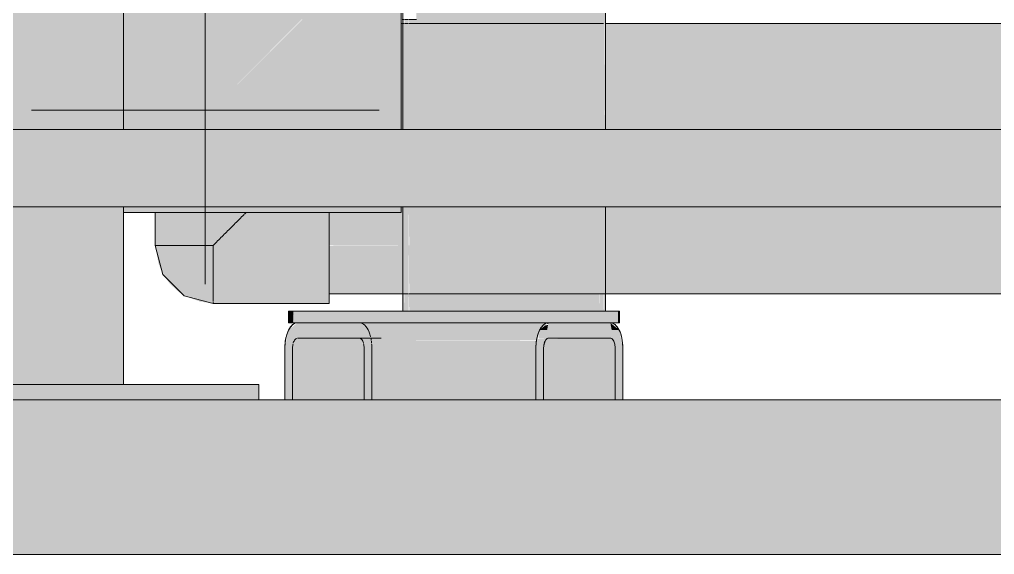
# Model space of a CAD drawing. Header units: millimetres. Extents: x -11450 to 1579, y -1115 to 3078.
# Drawn here: x -4561 to -4057, y -80 to 197 of the extents above; entities that cross this region are included whole.
import ezdxf

# ---------------------------------------------------------------- set-up
doc = ezdxf.new("R2010")
doc.units = ezdxf.units.MM
for name, color, linetype, lineweight in [('G-XREF-____-OTLN', 8, 'Continuous', 9), ('M-EQPM-____-OTLN', 50, 'Continuous', 9), ('P-PIPE-____-CNTR', 3, 'Continuous', 9), ('P-PIPE-____-OTLN', 3, 'Continuous', 9), ('S-BEAR', 7, 'Continuous', 9)]:
    doc.layers.add(name, color=color, linetype=linetype, lineweight=lineweight)

# ---------------------------------------------------------------- blocks, each defined once
blk = doc.blocks.new('SLM 0100 frame 19_02_26 - ASY SLM 0100 frame_iam-1661710-Разрез 11')
at = {"layer": 'G-XREF-____-OTLN'}
for points in [[(-5300, 136), (-3380, 136), (-3380, 140), (-5300, 140), (-5300, 138.83)], [(-4233.5, 104), (-3380, 104), (-3380, 136), (-5300, 136), (-5300, 104), (-4259.3, 104)], [(-3382.12, 100), (-3380, 100), (-3380, 104), (-5300, 104), (-5300, 100), (-3407.92, 100)], [(-7340, -80), (660, -80), (660, 0), (-7340, 0), (-7340, -6.1)]]:
    blk.add_hatch(color=256, dxfattribs=at).paths.add_polyline_path(points)
for p, q in [((-3380, 140), (-5300, 140)), ((-5300, 100), (-3380, 100)), ((-7340, 0), (660, 0)), ((-7340, -80), (660, -80))]:
    blk.add_line(p, q, dxfattribs=at)
blk = doc.blocks.new('SLM 0100 frame 19_02_26 - Standard-1660941-Разрез 11')
blk.add_blockref('SLM 0100 frame 19_02_26 - ASY SLM 0100 frame_iam-1661710-Разрез 11', (0, 0))
blk = doc.blocks.new('Filter column D940 26_01_26 - ASY SLM 1600 Filter column D940_iam-1452039-Разрез 11')
at = {"layer": 'G-XREF-____-OTLN'}
h = blk.add_hatch(color=254, dxfattribs=at)
h.paths.add_polyline_path([(-4259.1, 46), (-4258.5, 46), (-4258.51, 55), (-4259.1, 55)])
h.paths.add_polyline_path([(-4258.7, 195), (-4258.5, 195), (-4258.78, 253.96), (-4259.1, 253.96), (-4259.1, 195)])
h.paths.add_polyline_path([(-4259.1, 359.96), (-4258.5, 359.96), (-4258.6, 480.72), (-4259.1, 480.64), (-4259.1, 379.37)])
h = blk.add_hatch(color=254, dxfattribs=at)
h.paths.add_polyline_path([(-4360.19, 46), (-4360.19, 55), (-4362.38, 55), (-4362.38, 46)])
h.paths.add_polyline_path([(-4360.75, 195), (-4360.19, 195), (-4360.19, 197), (-4362.38, 197), (-4362.11, 195), (-4361.65, 195)])
for points in [[(-4419.84, 40), (-4419.84, 46), (-4421.67, 46), (-4421.67, 40)], [(-4294.81, 40), (-4291.77, 40), (-4291.77, 46), (-4298.6, 46), (-4298.6, 40), (-4295.7, 40)], [(-4251.27, 40), (-4251.27, 46), (-4251.77, 46), (-4251.77, 40)], [(-4249.75, 0), (-4249.27, 0), (-4249.27, 27), (-4253.27, 27), (-4253.27, 0)]]:
    blk.add_hatch(color=254, dxfattribs=at).paths.add_polyline_path(points)
h = blk.add_hatch(color=254, dxfattribs=at)
h.paths.add_polyline_path([(-4249.75, 27), (-4249.27, 27), (-4251.17, 36.19), (-4255.06, 36.19), (-4255.59, 39.04), (-4255.59, 39.06), (-4255.77, 38.08), (-4255.77, 32), (-4254, 30.54), (-4253.27, 27), (-4250.22, 27)])
h.paths.add_polyline_path([(-4292.37, 32), (-4287.77, 32), (-4287.9, 39.29), (-4287.97, 38.93), (-4288.48, 36.19), (-4292.37, 36.19), (-4292.84, 32)])
for p, q in [((-4258.3, 195), (-4258.3, 253.97)), ((-4363.19, 197), (-4363.19, 195)), ((-4363.19, 55), (-4363.19, 46)), ((-4258.3, 46), (-4258.3, 55)), ((-4422.34, 46), (-4422.34, 40)), ((-4422.34, 46), (-4422.17, 46)), ((-4422.3, 46), (-4421.67, 46)), ((-4422.17, 46), (-4419.84, 46)), ((-4391.71, 46), (-4421.67, 46)), ((-4419.84, 46), (-4391.71, 46)), ((-4392.85, 46), (-4391.71, 46)), ((-4391.71, 46), (-4384.35, 46)), ((-4391.71, 46), (-4376.99, 46)), ((-4391.71, 46), (-4384.35, 46)), ((-4381.67, 46), (-4391.71, 46)), ((-4384.35, 46), (-4376.99, 46)), ((-4384.35, 46), (-4376.99, 46)), ((-4381.67, 46), (-4376.95, 46)), ((-4376.99, 46), (-4375.85, 46)), ((-4376.99, 46), (-4362.98, 46)), ((-4376.95, 46), (-4374.84, 46)), ((-4362.98, 46), (-4374.84, 46)), ((-4363.19, 46), (-4362.98, 46)), ((-4363.13, 46), (-4362.38, 46)), ((-4362.98, 46), (-4362.72, 46)), ((-4360.19, 46), (-4362.98, 46)), ((-4362.98, 46), (-4362.5, 46)), ((-4362.64, 46), (-4360.19, 46)), ((-4360.19, 46), (-4362.38, 46)), ((-4362.38, 46), (-4360.19, 46)), ((-4359.78, 46), (-4360.19, 46)), ((-4360.08, 46), (-4360.19, 46)), ((-4358.69, 46), (-4359.91, 46)), ((-4359.78, 46), (-4325.78, 46)), ((-4328.38, 46), (-4359.78, 46)), ((-4359.78, 46), (-4301.3, 46)), ((-4261.4, 46), (-4359.78, 46)), ((-4359.78, 46), (-4298.6, 46)), ((-4299.8, 46), (-4358.69, 46)), ((-4328.38, 46), (-4320.19, 46)), ((-4321.69, 46), (-4325.78, 46)), ((-4321.69, 46), (-4262.8, 46)), ((-4261.4, 46), (-4320.19, 46)), ((-4301.3, 46), (-4296.74, 46)), ((-4295.7, 46), (-4299.8, 46)), ((-4298.6, 46), (-4294.81, 46)), ((-4296.74, 46), (-4293.1, 46)), ((-4261.7, 46), (-4295.7, 46)), ((-4294.81, 46), (-4291.77, 46)), ((-4293.1, 46), (-4261.7, 46)), ((-4291.77, 46), (-4261.7, 46)), ((-4261.4, 46), (-4262.8, 46)), ((-4261.3, 46), (-4261.7, 46)), ((-4261.3, 46), (-4261.4, 46)), ((-4259.3, 46), (-4261.4, 46)), ((-4261.3, 46), (-4259.1, 46)), ((-4261.3, 46), (-4258.99, 46)), ((-4261.3, 46), (-4259.3, 46)), ((-4259.1, 46), (-4258.35, 46)), ((-4258.5, 46), (-4259.1, 46)), ((-4259.1, 46), (-4258.5, 46)), ((-4258.84, 46), (-4258.5, 46)), ((-4258.5, 46), (-4258.3, 46)), ((-4253.6, 46), (-4258.5, 46)), ((-4258.5, 46), (-4251.77, 46)), ((-4253.6, 46), (-4251.27, 46)), ((-4251.77, 46), (-4251.14, 46)), ((-4251.27, 46), (-4251.1, 46)), ((-4251.1, 40), (-4251.1, 46)), ((-4422.17, 40), (-4422.34, 40)), ((-4421.67, 40), (-4422.31, 40)), ((-4419.84, 40), (-4422.17, 40)), ((-4421.67, 40), (-4417.67, 40)), ((-4417.67, 40), (-4419.84, 40)), ((-4417.67, 40), (-4393.01, 40)), ((-4393.01, 40), (-4417.67, 40)), ((-4393.01, 40), (-4417.67, 40)), ((-4394.35, 40), (-4393.01, 40)), ((-4393.01, 40), (-4391.71, 40)), ((-4391.71, 40), (-4393.01, 40)), ((-4393.01, 40), (-4392.12, 40)), ((-4391.71, 40), (-4393.01, 40)), ((-4393.01, 40), (-4392.12, 40)), ((-4391.71, 40), (-4392.85, 40)), ((-4392.12, 40), (-4384.35, 40)), ((-4392.12, 40), (-4376.58, 40)), ((-4384.35, 40), (-4391.71, 40)), ((-4391.71, 40), (-4381.67, 40)), ((-4376.99, 40), (-4391.71, 40)), ((-4384.35, 40), (-4391.71, 40)), ((-4385.67, 40), (-4391.71, 40)), ((-4383.08, 40), (-4385.67, 40)), ((-4376.99, 40), (-4384.35, 40)), ((-4376.99, 40), (-4384.35, 40)), ((-4384.35, 40), (-4376.58, 40)), ((-4376.99, 40), (-4383.08, 40)), ((-4376.95, 40), (-4381.67, 40)), ((-4375.69, 40), (-4376.99, 40)), ((-4375.85, 40), (-4376.99, 40)), ((-4375.69, 40), (-4376.99, 40)), ((-4375.64, 40), (-4376.95, 40)), ((-4376.58, 40), (-4375.69, 40)), ((-4376.58, 40), (-4375.69, 40)), ((-4255.77, 40), (-4375.69, 40)), ((-4298.6, 40), (-4375.69, 40)), ((-4375.69, 40), (-4374.35, 40)), ((-4374.84, 40), (-4375.64, 40)), ((-4374.84, 40), (-4255.77, 40)), ((-4291.77, 40), (-4298.6, 40)), ((-4255.77, 40), (-4291.77, 40)), ((-4287.77, 40), (-4255.77, 40)), ((-4255.77, 40), (-4253.6, 40)), ((-4251.77, 40), (-4255.77, 40)), ((-4251.27, 40), (-4253.6, 40)), ((-4251.13, 40), (-4251.77, 40)), ((-4251.1, 40), (-4251.27, 40)), ((-4417.67, 32), (-4393.01, 32)), ((-4393.01, 32), (-4394.35, 32)), ((-4385.94, 32), (-4393.01, 32)), ((-4393.01, 32), (-4385.67, 32)), ((-4385.94, 32), (-4393.01, 32)), ((-4384.35, 32), (-4385.94, 32)), ((-4384.35, 32), (-4385.94, 32)), ((-4375.69, 32), (-4384.14, 32)), ((-4375.69, 32), (-4384.14, 32)), ((-4374.35, 32), (-4375.69, 32)), ((-4374.35, 32), (-4375.69, 32)), ((-4255.77, 32), (-4287.77, 32)), ((-4424.17, 27), (-4424.17, 0)), ((-4420.17, 27), (-4420.17, 0)), ((-4383.17, 27), (-4383.17, 0)), ((-4379.17, 0), (-4379.17, 27)), ((-4294.27, 0), (-4294.27, 27)), ((-4290.27, 27), (-4290.27, 0)), ((-4253.27, 27), (-4253.27, 0)), ((-4249.27, 27), (-4249.27, 0))]:
    blk.add_line(p, q, dxfattribs=at)
for centre, major_axis, start_param, end_param in [((-4417.67, 27), (0, 13), 0.785398, 1.374447), ((-4417.67, 27), (0, 13), 0, 0.785398), ((-4385.67, 27), (0, 13), 6.061101, 6.283185), ((-4385.67, 27), (0, 13), 5.169754, 6.057537), ((-4287.77, 27), (0, 13), 0.785398, 1.143596), ((-4287.77, 27), (0, 13), 0.574186, 0.785398), ((-4287.77, 27), (0, 13), 0, 0.539185), ((-4255.77, 27), (0, 13), 5.497787, 6.283185), ((-4255.77, 27), (0, 13), 4.712389, 5.497787), ((-4417.67, 27), (0, 5), 0.785398, 1.044568), ((-4417.67, 27), (0, 5), 0.216562, 0.785398), ((-4385.67, 27), (0, 5), 5.222898, 6.283185), ((-4385.67, 27), (0, 13), 5.014465, 5.105088), ((-4385.67, 27), (0, 13), 4.908739, 4.974833), ((-4287.77, 27), (0, 13), 1.26872, 1.374447), ((-4287.77, 27), (0, 13), 1.178097, 1.231237), ((-4287.77, 27), (0, 5), 0.785398, 1.060288), ((-4287.77, 27), (0, 5), 0.586689, 0.785398), ((-4287.77, 27), (0, 5), 0, 0.576243), ((-4255.77, 27), (0, 5), 6.066623, 6.283185), ((-4255.77, 27), (0, 5), 5.497787, 6.019444), ((-4255.77, 27), (0, 5), 5.222898, 5.497787), ((-4417.67, 27), (0, 13), 1.404768, 1.570796), ((-4417.67, 27), (0, 5), 1.139124, 1.555077), ((-4385.67, 27), (0, 5), 4.712389, 5.144062), ((-4385.67, 27), (0, 13), 4.712389, 4.878417), ((-4287.77, 27), (0, 13), 1.404768, 1.561495), ((-4287.77, 27), (0, 5), 1.218834, 1.570796), ((-4255.77, 27), (0, 5), 4.712389, 5.207178)]:
    blk.add_ellipse(centre, major_axis=major_axis, ratio=0.5, start_param=start_param, end_param=end_param, dxfattribs=at)
blk = doc.blocks.new('Filter column D940 26_01_26 - Standard-1452046-Разрез 11')
blk.add_blockref('Filter column D940 26_01_26 - ASY SLM 1600 Filter column D940_iam-1452039-Разрез 11', (0, 0))
blk = doc.blocks.new('Filter column D940 26_01_26 - ASY SLM 1600 Filter column D940_iam-V168-Разрез 11')
at = {"layer": 'G-XREF-____-OTLN'}
h = blk.add_hatch(color=9, dxfattribs=at)
h.paths.add_polyline_path([(-4321.69, 46), (-4301.3, 46), (-4301.3, 55), (-4360.08, 55), (-4359.78, 46), (-4323.96, 46)])
h.paths.add_polyline_path([(-4359.65, 195), (-4301.3, 195), (-4301.3, 253.96), (-4356.03, 253.96), (-4356.16, 197), (-4360.08, 197), (-4359.78, 195)])
h.paths.add_polyline_path([(-4304.5, 371.38), (-4301.3, 372.85), (-4301.38, 373.31), (-4304.5, 371.9)])
h.paths.add_polyline_path([(-4312.5, 406.46), (-4309.5, 406.53), (-4301.3, 411.35), (-4301.3, 491.42), (-4312.5, 496.13), (-4312.5, 414.41)])
h = blk.add_hatch(color=9, dxfattribs=at)
h.paths.add_polyline_path([(-4262.8, 46), (-4262.8, 55), (-4301.3, 55), (-4301.3, 46), (-4285.1, 46)])
h.paths.add_polyline_path([(-4262.8, 195), (-4262.8, 253.96), (-4301.3, 253.96), (-4301.3, 195), (-4293.1, 195)])
h.paths.add_polyline_path([(-4288.8, 359.96), (-4262.8, 359.96), (-4263.12, 480.72), (-4266.8, 480.88), (-4278.5, 483), (-4297.13, 489.67), (-4301.3, 491.42), (-4301.3, 411.35), (-4289.8, 418.11), (-4269.93, 391.76), (-4288.8, 379.33), (-4288.8, 374.04)])
h.paths.add_polyline_path([(-4301.3, 372.85), (-4297.98, 374.85), (-4301.3, 373.31)])
h = blk.add_hatch(color=9, dxfattribs=at)
h.paths.add_polyline_path([(-4261.7, 46), (-4261.4, 46), (-4261.7, 55), (-4262.8, 55), (-4262.8, 46)])
h.paths.add_polyline_path([(-4261.4, 195), (-4261.7, 253.96), (-4262.8, 253.96), (-4262.8, 195), (-4261.5, 195)])
h.paths.add_polyline_path([(-4262.8, 359.96), (-4261.4, 359.96), (-4261.7, 480.72), (-4262.8, 480.72), (-4262.8, 379.37)])
h.paths.add_polyline_path([(-4259.3, 480.72), (-4259.1, 480.72), (-4259.44, 482.79), (-4261.4, 483.37), (-4261.3, 481.03), (-4259.44, 480.72)])
h = blk.add_hatch(color=254, dxfattribs=at)
h.paths.add_polyline_path([(-4261.4, 46), (-4259.1, 46), (-4259.3, 55), (-4261.4, 55)])
h.paths.add_polyline_path([(-4261.4, 195), (-4259.1, 195), (-4259.3, 253.96), (-4261.4, 253.96), (-4261.4, 204.15)])
h.paths.add_polyline_path([(-4259.3, 359.96), (-4259.1, 359.96), (-4259.44, 480.72), (-4261.4, 480.72), (-4261.3, 359.96), (-4259.35, 359.96)])
h = blk.add_hatch(color=254, dxfattribs=at)
h.paths.add_polyline_path([(-4362.5, 46), (-4362.38, 46), (-4362.5, 55), (-4362.98, 55), (-4362.98, 46)])
h.paths.add_polyline_path([(-4362.98, 195), (-4362.38, 195), (-4362.57, 197), (-4362.98, 197)])
for color, points in [(254, [(-4360.19, 195), (-4360.08, 195), (-4360.19, 197)]), (254, [(-4422.17, 40), (-4421.67, 40), (-4421.67, 46), (-4422.17, 46)]), (9, [(-4391.71, 40), (-4376.99, 40), (-4376.99, 46), (-4391.71, 46)]), (254, [(-4259.3, 40), (-4251.77, 40), (-4251.77, 46), (-4291.77, 46), (-4291.77, 40), (-4261.3, 40)]), (9, [(-4383.91, 30.54), (-4293.48, 30.83), (-4293.32, 32), (-4375.69, 32), (-4375.69, 40), (-4393.01, 40), (-4393.01, 32), (-4385.19, 31.6), (-4384.38, 30.93)]), (254, [(-4259.3, 32), (-4255.77, 32), (-4255.77, 40), (-4287.77, 40), (-4287.77, 32), (-4285.1, 32)]), (9, [(-4290.27, 27), (-4289.07, 30.93), (-4287.77, 32), (-4293.32, 31.6), (-4293.79, 30.54), (-4383.91, 30.54), (-4383.17, 27), (-4293.79, 27)]), (254, [(-4290.27, 27), (-4253.27, 27), (-4254, 30.54), (-4255.77, 32), (-4288.26, 31.6), (-4289.54, 30.54), (-4290.06, 28)]), (254, [(-4383.91, 0), (-4383.17, 0), (-4383.17, 27), (-4424.17, 27), (-4424.17, 0), (-4414.1, 0)]), (9, [(-4294.27, 0), (-4294.27, 27), (-4383.17, 27), (-4383.17, 0), (-4310.9, 0)]), (9, [(-4293.79, 0), (-4290.27, 0), (-4290.27, 27), (-4294.27, 27), (-4294.27, 0)]), (254, [(-4254, 0), (-4253.27, 0), (-4253.27, 27), (-4290.27, 27), (-4290.27, 0), (-4259.3, 0)])]:
    blk.add_hatch(color=color, dxfattribs=at).paths.add_polyline_path(points)
h = blk.add_hatch(color=254, dxfattribs=at)
h.paths.add_polyline_path([(-4360.08, 40), (-4298.6, 40), (-4298.6, 46), (-4376.99, 46), (-4376.99, 40), (-4360.19, 40)])
h.paths.add_polyline_path([(-4418.82, 40), (-4391.71, 40), (-4391.71, 46), (-4419.84, 46), (-4419.44, 40)])
h = blk.add_hatch(color=254, dxfattribs=at)
h.paths.add_polyline_path([(-4420.17, 27), (-4383.17, 27), (-4384.38, 30.93), (-4385.67, 32), (-4393.01, 32.13), (-4393.01, 40), (-4417.67, 40), (-4422.27, 36.19), (-4424.17, 27)])
h.paths.add_polyline_path([(-4357.38, 32), (-4293.23, 32), (-4292.37, 36.19), (-4287.77, 40), (-4375.69, 39.93), (-4375.69, 32), (-4362.5, 32)])
h = blk.add_hatch(color=254, dxfattribs=at)
h.paths.add_polyline_path([(-4291.77, 36.19), (-4288.48, 36.19), (-4287.97, 38.93), (-4289.54, 38.54), (-4292.37, 36.19)])
h.paths.add_polyline_path([(-4287.9, 39.29), (-4287.77, 40), (-4288.62, 39.3)])
h = blk.add_hatch(color=254, dxfattribs=at)
h.paths.add_polyline_path([(-4254.62, 36.19), (-4251.17, 36.19), (-4254.62, 39.05), (-4255.59, 39.04), (-4255.06, 36.19)])
h.paths.add_polyline_path([(-4254.62, 39.05), (-4255.77, 40), (-4255.59, 39.06)])
for p, q in [((-4363.19, 518.56), (-4363.19, 140)), ((-4258.3, 140), (-4258.3, 480.72)), ((-4363.19, 100), (-4363.19, 46)), ((-4258.3, 46), (-4258.3, 100)), ((-4422.34, 46), (-4422.34, 40)), ((-4422.34, 46), (-4419.84, 46)), ((-4422.3, 46), (-4421.67, 46)), ((-4421.67, 46), (-4391.71, 46)), ((-4298.6, 46), (-4419.84, 46)), ((-4392.85, 46), (-4376.99, 46)), ((-4391.71, 46), (-4384.35, 46)), ((-4391.71, 46), (-4381.67, 46)), ((-4384.35, 46), (-4375.85, 46)), ((-4381.67, 46), (-4376.95, 46)), ((-4376.95, 46), (-4374.84, 46)), ((-4374.84, 46), (-4362.98, 46)), ((-4363.19, 46), (-4360.19, 46)), ((-4363.13, 46), (-4362.38, 46)), ((-4362.98, 46), (-4360.19, 46)), ((-4362.38, 46), (-4360.19, 46)), ((-4301.3, 46), (-4360.19, 46)), ((-4359.78, 46), (-4360.19, 46)), ((-4358.69, 46), (-4360.19, 46)), ((-4325.78, 46), (-4359.78, 46)), ((-4359.78, 46), (-4328.38, 46)), ((-4359.78, 46), (-4261.4, 46)), ((-4358.69, 46), (-4299.8, 46)), ((-4328.38, 46), (-4320.19, 46)), ((-4321.69, 46), (-4325.78, 46)), ((-4262.8, 46), (-4321.69, 46)), ((-4320.19, 46), (-4261.4, 46)), ((-4301.3, 46), (-4293.1, 46)), ((-4295.7, 46), (-4299.8, 46)), ((-4298.6, 46), (-4291.77, 46)), ((-4295.7, 46), (-4261.7, 46)), ((-4259.1, 46), (-4293.1, 46)), ((-4251.77, 46), (-4291.77, 46)), ((-4261.3, 46), (-4262.8, 46)), ((-4261.4, 46), (-4259.3, 46)), ((-4261.3, 46), (-4258.99, 46)), ((-4259.1, 46), (-4258.3, 46)), ((-4259.1, 46), (-4258.5, 46)), ((-4258.84, 46), (-4258.5, 46)), ((-4258.5, 46), (-4258.3, 46)), ((-4258.5, 46), (-4253.6, 46)), ((-4253.6, 46), (-4251.27, 46)), ((-4251.77, 46), (-4251.1, 46)), ((-4251.1, 40), (-4251.1, 46)), ((-4419.84, 40), (-4422.34, 40)), ((-4421.67, 40), (-4422.3, 40)), ((-4417.67, 40), (-4421.67, 40)), ((-4419.84, 40), (-4298.6, 40)), ((-4290.36, 40), (-4417.67, 40)), ((-4393.01, 40), (-4417.67, 40)), ((-4417.67, 40), (-4393.01, 40)), ((-4394.35, 40), (-4375.69, 40)), ((-4391.71, 40), (-4393.01, 40)), ((-4393.01, 40), (-4391.71, 40)), ((-4393.01, 40), (-4392.12, 40)), ((-4376.99, 40), (-4392.85, 40)), ((-4392.12, 40), (-4376.58, 40)), ((-4381.67, 40), (-4391.71, 40)), ((-4375.85, 40), (-4391.71, 40)), ((-4391.71, 40), (-4385.67, 40)), ((-4376.95, 40), (-4381.67, 40)), ((-4375.64, 40), (-4376.95, 40)), ((-4376.58, 40), (-4374.35, 40)), ((-4374.84, 40), (-4375.64, 40)), ((-4255.77, 40), (-4374.84, 40)), ((-4291.77, 40), (-4298.6, 40)), ((-4291.77, 40), (-4251.77, 40)), ((-4287.77, 40), (-4290.36, 40)), ((-4255.77, 40), (-4287.77, 40)), ((-4253.6, 40), (-4255.77, 40)), ((-4251.27, 40), (-4253.6, 40)), ((-4251.1, 40), (-4251.77, 40)), ((-4393.01, 32), (-4417.67, 32)), ((-4375.69, 32), (-4394.35, 32)), ((-4385.67, 32), (-4393.01, 32)), ((-4374.35, 32), (-4393.01, 32)), ((-4287.77, 32), (-4255.77, 32)), ((-4424.17, 0), (-4424.17, 27)), ((-4420.17, 27), (-4420.17, 0)), ((-4383.17, 27), (-4383.17, 0)), ((-4379.17, 27), (-4379.17, 0)), ((-4294.27, 27), (-4294.27, 0)), ((-4290.27, 27), (-4290.27, 0)), ((-4253.27, 27), (-4253.27, 0)), ((-4249.27, 0), (-4249.27, 27))]:
    blk.add_line(p, q, dxfattribs=at)
for centre, major_axis, start_param, end_param in [((-4417.67, 27), (0, 13), 0, 1.570796), ((-4385.67, 27), (0, 13), 6.061101, 6.283185), ((-4385.67, 27), (0, 13), 5.169754, 6.057537), ((-4287.77, 27), (0, 13), 0, 1.570796), ((-4255.77, 27), (0, 13), 4.712389, 6.283185), ((-4417.67, 27), (0, 5), 0.216562, 1.044568), ((-4385.67, 27), (0, 5), 5.222898, 6.283185), ((-4385.67, 27), (0, 13), 5.014465, 5.105088), ((-4385.67, 27), (0, 13), 4.908739, 4.974833), ((-4287.77, 27), (0, 5), 0, 1.570796), ((-4255.77, 27), (0, 5), 4.712389, 6.283185), ((-4417.67, 27), (0, 5), 1.139124, 1.555077), ((-4385.67, 27), (0, 5), 4.712389, 5.144062), ((-4385.67, 27), (0, 13), 4.712389, 4.878417)]:
    blk.add_ellipse(centre, major_axis=major_axis, ratio=0.5, start_param=start_param, end_param=end_param, dxfattribs=at)
blk = doc.blocks.new('Filter column D940 26_01_26 - Standard-V169-Разрез 11')
blk.add_blockref('Filter column D940 26_01_26 - ASY SLM 1600 Filter column D940_iam-V168-Разрез 11', (0, 0))
blk = doc.blocks.new('Тройник клеевой - d 20-315 мм-V218-Разрез 11')
at = {"layer": 'P-PIPE-____-OTLN', "lineweight": 20}
for points in [[(-4424.57, 197), (-4415.05, 197), (-4409.05, 203), (-4409.05, 248), (-4507.62, 248), (-4507.62, 197), (-4435.55, 197)], [(-4462.05, 150), (-4415.55, 197), (-4507.62, 197), (-4507.62, 195.58), (-4465.7, 153.65)]]:
    blk.add_hatch(color=33, dxfattribs=at).paths.add_polyline_path(points)
h = blk.add_hatch(color=33, dxfattribs=at)
h.paths.add_polyline_path([(-4415.05, 97), (-4364.05, 97), (-4364.05, 100), (-4415.05, 100), (-4415.05, 98.81)])
h.paths.add_polyline_path([(-4388.3, 140), (-4364.05, 140), (-4364.05, 203), (-4409.25, 202.79), (-4415.05, 197), (-4415.05, 140), (-4401.22, 140)])
h = blk.add_hatch(color=33, dxfattribs=at)
h.paths.add_polyline_path([(-4462.05, 97), (-4415.05, 97), (-4415.05, 100), (-4462.05, 100), (-4462.05, 98.81)])
h.paths.add_polyline_path([(-4462.05, 140), (-4415.05, 140), (-4415.05, 197), (-4462.05, 150)])
h = blk.add_hatch(color=33, dxfattribs=at)
h.paths.add_polyline_path([(-4462.05, 97), (-4462.05, 100), (-4507.62, 100), (-4507.62, 97), (-4465.7, 97)])
h.paths.add_polyline_path([(-4462.05, 140), (-4462.05, 150), (-4507.62, 195.58), (-4507.62, 140), (-4465.7, 140)])
at = {"layer": 'P-PIPE-____-OTLN', "color": 7, "lineweight": 20}
for p, q in [((-4409.05, 248), (-4507.68, 248)), ((-4409.05, 201.62), (-4409.05, 248)), ((-4364.05, 203), (-4410.42, 203)), ((-4364.05, 139.95), (-4364.05, 203)), ((-4507.62, 97), (-4462.05, 97)), ((-4462.05, 97), (-4415.05, 97)), ((-4415.05, 97), (-4364.05, 97)), ((-4364.05, 97), (-4364.05, 99.7))]:
    blk.add_line(p, q, dxfattribs=at)
blk = doc.blocks.new('Угол клеевой - d 16-315 мм-V296-Разрез 11')
at = {"layer": 'P-PIPE-____-OTLN', "lineweight": 20}
for points in [[(-4469.06, 80), (-4461.3, 80), (-4444.7, 97), (-4491.3, 97), (-4491.3, 80), (-4476.3, 80)], [(-4401.3, 50), (-4401.3, 97), (-4444.3, 97), (-4461.3, 80), (-4461.29, 50), (-4414.1, 50)], [(-4461.29, 49.92), (-4461.28, 79.92), (-4491.28, 79.96), (-4489.55, 70.67), (-4487.72, 65.87), (-4483.9, 60.4), (-4479.09, 55.91), (-4473.34, 52.9), (-4468.2, 50.99), (-4461.3, 49.92)]]:
    blk.add_hatch(color=40, dxfattribs=at).paths.add_polyline_path(points)
at = {"layer": 'P-PIPE-____-OTLN', "color": 7, "lineweight": 20}
for p, q in [((-4491.3, 97), (-4491.3, 80)), ((-4401.3, 50), (-4401.3, 97.13)), ((-4491.3, 80), (-4487.28, 80)), ((-4461.3, 79.92), (-4490.26, 79.96)), ((-4487.26, 80), (-4461.3, 80)), ((-4461.3, 80), (-4461.3, 72.78)), ((-4461.28, 69.92), (-4461.28, 72.78)), ((-4461.3, 69.91), (-4461.3, 66.04)), ((-4461.28, 63.01), (-4461.28, 66.02)), ((-4461.3, 63.06), (-4461.3, 60.1)), ((-4461.3, 57.48), (-4461.3, 55.33)), ((-4461.28, 57.42), (-4461.28, 60.08)), ((-4461.3, 53.34), (-4461.3, 52)), ((-4461.29, 53.27), (-4461.29, 55.29)), ((-4461.29, 50.94), (-4461.29, 51.94)), ((-4461.29, 49.92), (-4461.29, 50.6)), ((-4461.3, 50), (-4401.3, 50))]:
    blk.add_line(p, q, dxfattribs=at)
at = {"layer": 'P-PIPE-____-OTLN', "color": 7, "lineweight": 20, "flags": 128}
blk.add_lwpolyline([(-4491.28, 79.96), (-4487.26, 64.92), (-4476.24, 53.92), (-4461.29, 49.92)], dxfattribs=at)
at = {"layer": 'P-PIPE-____-OTLN', "color": 7, "lineweight": 20}
blk.add_open_spline([(-4461.3, 80), (-4459.76, 81.55), (-4456.65, 84.64), (-4452.06, 89.24), (-4448.33, 92.96), (-4445.77, 95.53), (-4444.67, 96.63), (-4444.27, 97.02)], degree=3, knots=[0, 0, 0, 0, 0.1428571, 0.2857143, 0.4285714, 0.5, 0.5402573, 0.5402573, 0.5402573, 0.5402573], dxfattribs=at)
blk = doc.blocks.new('Стойка-2500 - Стойка-2500-V376-Разрез 11')
at = {"layer": 'S-BEAR'}
h = blk.add_hatch(color=256, dxfattribs=at)
h.paths.add_polyline_path([(-4507.62, 8), (-4507.62, 100), (-4567.62, 100), (-4567.62, 8)])
h.paths.add_polyline_path([(-4567.62, 140), (-4507.62, 140), (-4507.62, 2508), (-4567.62, 2508), (-4567.62, 169.11)])
blk.add_hatch(color=256, dxfattribs=at).paths.add_polyline_path([(-4437.62, 0), (-4437.62, 8), (-4637.62, 8), (-4637.62, 0), (-4465.7, 0)])
for p, q in [((-4507.62, 140), (-4507.62, 2508)), ((-4507.62, 8), (-4507.62, 100)), ((-4637.62, 8), (-4437.62, 8)), ((-4437.62, 0), (-4437.62, 8))]:
    blk.add_line(p, q, dxfattribs=at)

msp = doc.modelspace()

# ---------------------------------------------------------------- hatches: boundary and pattern name
at = {"layer": 'P-PIPE-____-OTLN'}
h = msp.add_hatch(color=33, dxfattribs=at)
h.paths.add_polyline_path([(-3898.1112, 150), (-3661.5001, 150), (-3661.5001, 195), (-3920, 195), (-3920, 150)])
h.paths.add_polyline_path([(-4258.4999, 150), (-4000, 150), (-4000, 195), (-4258.4999, 194.7612), (-4258.4999, 159.8331)])
h.paths.add_polyline_path([(-4364.0458, 150), (-4362.9807, 150), (-4362.9807, 195), (-4364.0458, 194.9222), (-4364.0458, 161.056)])
h.paths.add_polyline_path([(-3557.0193, 150), (-3467.625, 150), (-3467.625, 195), (-3557.0193, 195), (-3557.0193, 151.7056)])
h = msp.add_hatch(color=253, dxfattribs=at)
h.paths.add_polyline_path([(-4362.9807, 150), (-4360.0829, 150), (-4360.1852, 195), (-4362.9807, 194.9206), (-4362.9807, 161.0436)])
h.paths.add_polyline_path([(-4259.3038, 150), (-4258.4999, 150), (-4258.698, 195), (-4261.3976, 194.7656), (-4261.3976, 150)])
h.paths.add_polyline_path([(-3997, 150), (-3997, 195), (-4000, 195), (-4000, 150), (-3998.2426, 150)])
h.paths.add_polyline_path([(-3923, 150), (-3920, 150), (-3920, 195), (-3923, 195), (-3923, 155.9459)])
h.paths.add_polyline_path([(-3658.6024, 150), (-3658.6024, 195), (-3661.5001, 195), (-3661.3619, 150), (-3660.9007, 150)])
h.paths.add_polyline_path([(-3559.9171, 150), (-3557.0193, 150), (-3557.0193, 195), (-3559.9171, 195), (-3559.9171, 151.7392)])
h = msp.add_hatch(color=9, dxfattribs=at)
h.paths.add_polyline_path([(-3926, 150), (-3923, 150), (-3923.2895, 195), (-3997, 195), (-3996.798, 150), (-3949.7101, 150)])
h.paths.add_polyline_path([(-4360.0829, 150), (-4261.3976, 150), (-4261.3976, 195), (-4360.0829, 194.9162), (-4360.0829, 161.01)])
h.paths.add_polyline_path([(-3559.9171, 150), (-3560.2168, 195), (-3658.6024, 195), (-3658.6024, 150), (-3560.1516, 150)])
h = msp.add_hatch(color=33, dxfattribs=at)
h.paths.add_polyline_path([(-3485.3196, 140), (-3467.625, 140), (-3467.625, 150), (-3557.0193, 150), (-3557.0193, 140), (-3511.1191, 140)])
h.paths.add_polyline_path([(-4362.9807, 140), (-4362.9807, 150), (-4364.0458, 150), (-4364.0458, 140)])
h.paths.add_polyline_path([(-4258.4999, 140), (-4000, 140), (-4000, 150), (-4258.4999, 150), (-4258.4999, 148.1862)])
h.paths.add_polyline_path([(-3920, 140), (-3661.5001, 140), (-3661.5001, 150), (-3920, 150), (-3920, 144.2643)])
h = msp.add_hatch(color=253, dxfattribs=at)
h.paths.add_polyline_path([(-4362.9807, 140), (-4360.0829, 140), (-4360.1852, 150), (-4362.9807, 150), (-4362.9807, 149.3968)])
h.paths.add_polyline_path([(-3998.5884, 140), (-3997, 140), (-3997, 150), (-4000, 150), (-4000, 140)])
h.paths.add_polyline_path([(-3557.5693, 140), (-3557.0193, 140.0587), (-3557.0193, 150), (-3559.9171, 150), (-3559.8148, 140)])
h.paths.add_polyline_path([(-3923, 140), (-3920, 140), (-3920, 150), (-3923, 150), (-3923, 144.2991)])
h.paths.add_polyline_path([(-4261.3976, 140), (-4258.4999, 140), (-4258.6381, 150), (-4261.3976, 150), (-4261.3976, 148.2198)])
h.paths.add_polyline_path([(-3660.9007, 140), (-3658.6024, 140), (-3658.6024, 150), (-3661.5001, 150), (-3661.3752, 140)])
h = msp.add_hatch(color=9, dxfattribs=at)
h.paths.add_polyline_path([(-3926, 140), (-3923, 140), (-3923.202, 150), (-3997, 150), (-3996.8174, 140), (-3949.7101, 140)])
h.paths.add_polyline_path([(-4360.0829, 140), (-4261.3976, 140), (-4261.3976, 150), (-4360.0829, 150), (-4360.0829, 149.3632)])
h.paths.add_polyline_path([(-3559.9171, 140), (-3560.2168, 150), (-3658.6024, 150), (-3658.6024, 140), (-3560.1579, 140)])
h = msp.add_hatch(color=40, dxfattribs=at)
h.paths.add_polyline_path([(-4401.297, 80), (-4362.9807, 80), (-4362.9807, 100), (-4364.0458, 100), (-4364.0458, 97), (-4401.297, 97), (-4401.297, 84.6358)])
h.paths.add_polyline_path([(-4207.7049, 80), (-4000, 80), (-4000, 100), (-4258.4999, 100), (-4258.4999, 80)])
h.paths.add_polyline_path([(-3920, 80), (-3661.5001, 80), (-3661.5001, 100), (-3920, 99.701), (-3920, 83.2953)])
h.paths.add_polyline_path([(-3467.625, 80), (-3467.625, 100), (-3557.0193, 100), (-3557.0193, 80), (-3485.3196, 80)])
h = msp.add_hatch(color=31, dxfattribs=at)
h.paths.add_polyline_path([(-4362.9807, 80), (-4360.0829, 80), (-4360.1852, 100), (-4362.9807, 100), (-4362.9807, 86.0355)])
h.paths.add_polyline_path([(-4261.3976, 80), (-4258.4999, 80), (-4258.5717, 100), (-4261.3976, 100), (-4261.3976, 85.4071)])
h.paths.add_polyline_path([(-3997, 80), (-3997, 100), (-4000, 100), (-4000, 80), (-3998.2426, 80)])
h.paths.add_polyline_path([(-3923, 80), (-3920, 80), (-3920, 100), (-3923, 99.7124), (-3923, 83.3138)])
h.paths.add_polyline_path([(-3557.2182, 80), (-3557.0193, 80), (-3557.3352, 100), (-3559.9171, 100), (-3559.8148, 80)])
h.paths.add_polyline_path([(-3658.6024, 80), (-3658.6024, 100), (-3661.5001, 100), (-3661.4549, 80), (-3660.9007, 80)])
h = msp.add_hatch(color=9, dxfattribs=at)
h.paths.add_polyline_path([(-3925.6991, 80), (-3923, 80), (-3923.1049, 100), (-3997, 99.9935), (-3996.9339, 80), (-3926, 80)])
h.paths.add_polyline_path([(-4321.6852, 80), (-4261.3976, 80), (-4261.3976, 100), (-4360.0829, 100), (-4359.7832, 80), (-4323.7996, 80)])
h.paths.add_polyline_path([(-3559.9171, 80), (-3560.2168, 100), (-3658.6024, 100), (-3658.6024, 80), (-3560.1955, 80)])
h = msp.add_hatch(color=40, dxfattribs=at)
h.paths.add_polyline_path([(-3846.5122, 55), (-3661.5001, 55.2233), (-3661.5001, 80), (-3920, 80), (-3920, 55), (-3898.1112, 55)])
h.paths.add_polyline_path([(-4388.3012, 55), (-4362.9807, 55), (-4362.9807, 80), (-4401.297, 79.8021), (-4401.297, 55)])
h.paths.add_polyline_path([(-4000, 55), (-4000, 80), (-4258.4999, 80), (-4258.4999, 55), (-4001.3091, 55)])
h.paths.add_polyline_path([(-3557.0193, 55), (-3467.625, 55.0654), (-3467.625, 80), (-3557.0193, 80), (-3557.0193, 55.1382)])
h = msp.add_hatch(color=31, dxfattribs=at)
h.paths.add_polyline_path([(-4360.0829, 55), (-4360.1852, 80), (-4362.9807, 80), (-4362.9281, 55), (-4360.1852, 55)])
h.paths.add_polyline_path([(-4259.3038, 55), (-4258.4999, 55), (-4258.5451, 80), (-4261.3976, 80), (-4261.3976, 55)])
h.paths.add_polyline_path([(-3660.9007, 55), (-3658.6024, 55.2209), (-3658.6024, 80), (-3661.5001, 80), (-3661.4882, 55)])
h.paths.add_polyline_path([(-3998.2757, 55), (-3997, 55), (-3997, 80), (-4000, 80), (-4000, 55)])
h.paths.add_polyline_path([(-3557.0719, 55), (-3557.0193, 55.1382), (-3557.2182, 80), (-3559.9171, 80), (-3559.8148, 55)])
h.paths.add_polyline_path([(-3923, 55), (-3920, 55), (-3920, 80), (-3923, 80), (-3923, 55.4363)])
h = msp.add_hatch(color=9, dxfattribs=at)
h.paths.add_polyline_path([(-3640.1165, 55), (-3559.9171, 55.1406), (-3560.2168, 80), (-3658.6024, 80), (-3658.6024, 55), (-3657.2046, 55)])
h.paths.add_polyline_path([(-3975.5096, 55), (-3923, 55), (-3923.0661, 80), (-3997, 80), (-3996.9825, 55), (-3994, 55)])
h.paths.add_polyline_path([(-4359.7832, 55), (-4261.3976, 55), (-4261.3976, 80), (-4360.0829, 80), (-4359.7889, 55)])

# ---------------------------------------------------------------- linework, layer by layer
at = {"layer": 'P-PIPE-____-CNTR', "color": 7, "lineweight": 20}
for p, q in [((-4465.341, 60), (-4465.341, 240)), ((-4555.341, 150), (-4375.341, 150))]:
    msp.add_line(p, q, dxfattribs=at)
at = {"layer": 'P-PIPE-____-OTLN'}
for p, q in [((-4363.5283, 197), (-4363.0259, 197)), ((-4362.988, 197), (-4362.43, 197)), ((-4362.1165, 197), (-4360.189, 197)), ((-4359.7783, 197), (-4356.0283, 197))]:
    msp.add_line(p, q, dxfattribs=at)
at = {"layer": 'P-PIPE-____-OTLN', "color": 7, "lineweight": 20}
for p, q in [((-4362.5017, 195), (-4364.0458, 195)), ((-3997, 195), (-4258.4999, 195)), ((-4401.297, 55), (-4360.1852, 55)), ((-4259.0993, 55), (-3998.2757, 55))]:
    msp.add_line(p, q, dxfattribs=at)
at = {"layer": 'P-PIPE-____-OTLN', "color": 252, "lineweight": 20}
for p, q in [((-4360.1852, 195), (-4362.109, 195)), ((-4262.7676, 55), (-4259.3038, 55))]:
    msp.add_line(p, q, dxfattribs=at)
at = {"layer": 'P-PIPE-____-OTLN', "color": 43, "lineweight": 20}
for p, q in [((-4259.3038, 195), (-4359.7832, 195)), ((-4359.7832, 55), (-4325.7832, 55)), ((-4325.749, 55), (-4323.9616, 55)), ((-4323.9187, 55), (-4301.2954, 55)), ((-4301.2047, 55), (-4296.7425, 55)), ((-4296.6698, 55), (-4262.7954, 55))]:
    msp.add_line(p, q, dxfattribs=at)

# ---------------------------------------------------------------- block references
at = {"layer": 'G-XREF-____-OTLN'}
msp.add_blockref('SLM 0100 frame 19_02_26 - Standard-1660941-Разрез 11', (0, 0), dxfattribs=at)
at = {"layer": 'M-EQPM-____-OTLN'}
for name in ['Filter column D940 26_01_26 - Standard-1452046-Разрез 11', 'Filter column D940 26_01_26 - Standard-V169-Разрез 11']:
    msp.add_blockref(name, (0, 0), dxfattribs=at)
at = {"layer": 'P-PIPE-____-OTLN', "color": 7, "lineweight": 20}
for name in ['Тройник клеевой - d 20-315 мм-V218-Разрез 11', 'Угол клеевой - d 16-315 мм-V296-Разрез 11']:
    msp.add_blockref(name, (0, 0), dxfattribs=at)
at = {"layer": 'S-BEAR'}
msp.add_blockref('Стойка-2500 - Стойка-2500-V376-Разрез 11', (0, 0), dxfattribs=at)

doc.saveas('drawing.dxf')
